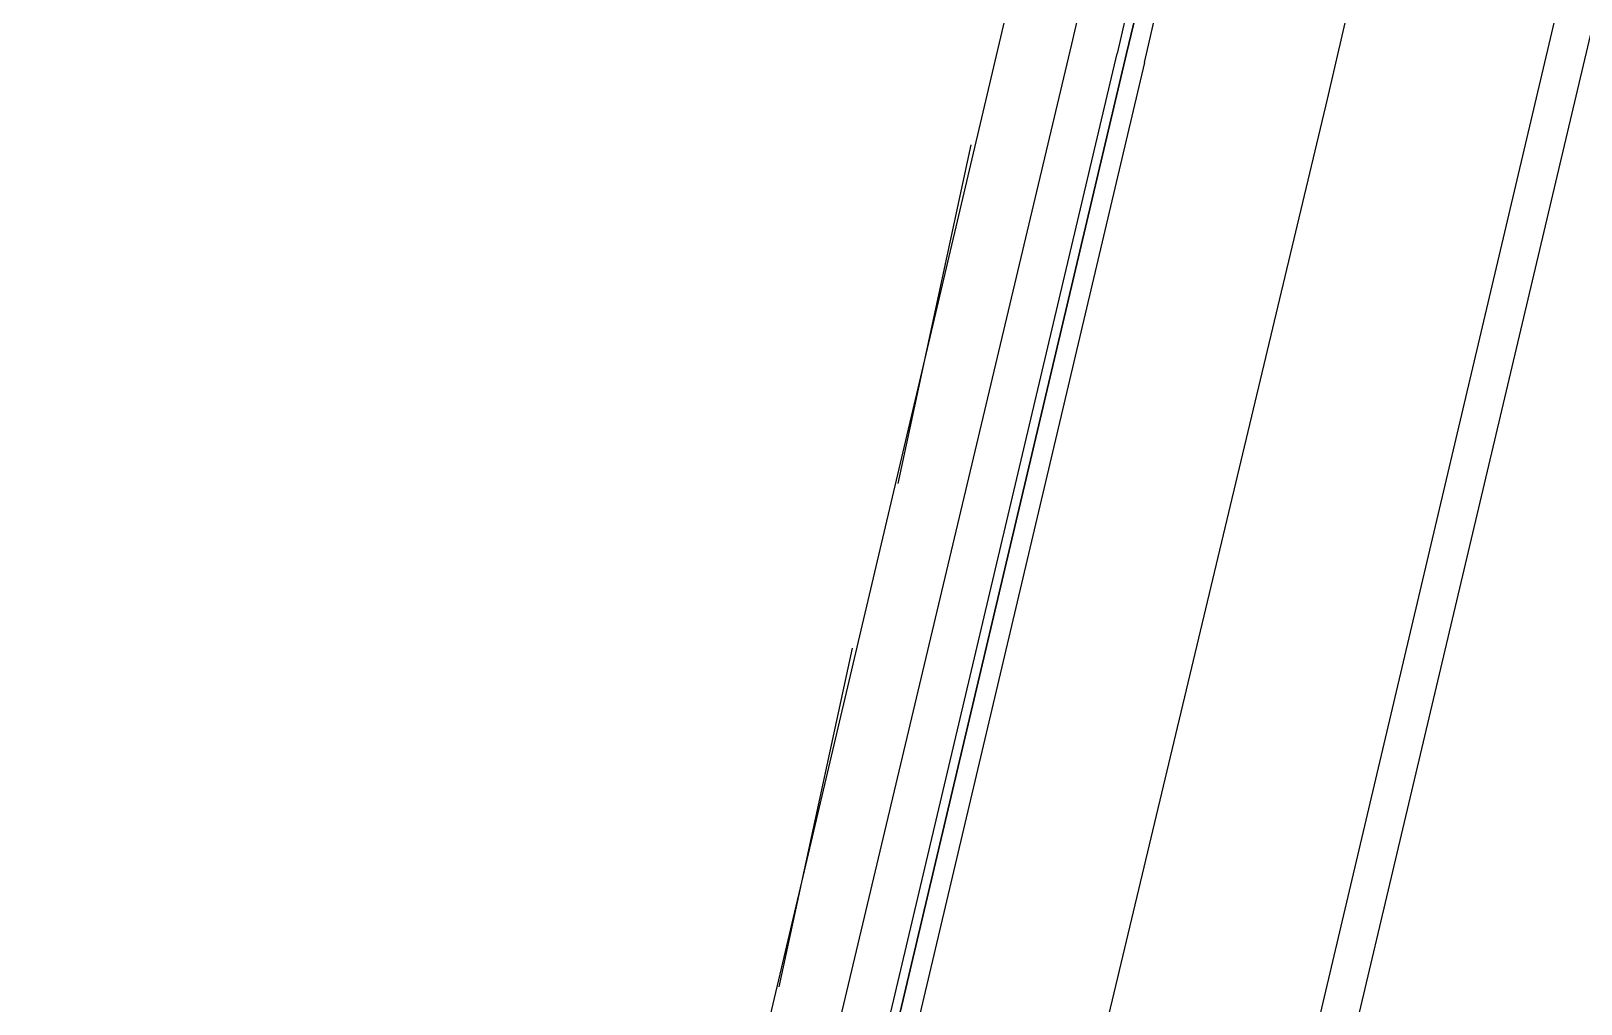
# Model space of a CAD drawing. Header units: feet. Extents: x -84 to 198, y -22 to 181.
# Drawn here: x 118.99 to 121.249, y 130.846 to 132.264 of the extents above; entities that cross this region are included whole.
import ezdxf

# ---------------------------------------------------------------- set-up
doc = ezdxf.new("R2010")
doc.units = ezdxf.units.FT
doc.layers.add('A-LINEA', color=7, linetype='CONTINUOUS')

msp = doc.modelspace()

# ---------------------------------------------------------------- linework, layer by layer
at = {"layer": 'A-LINEA'}
for p, q in [((119.9867, 130.4844), (121.56, 137.1644)), ((120.7467, 130.3111), (122.32, 136.9778)), ((120.5067, 132.2444), (120.12, 130.6178)), ((120.36, 132.0978), (120.2533, 131.6044)), ((120.1867, 131.3644), (120.08, 130.8711))]:
    msp.add_line(p, q, dxfattribs=at)
for points in [[(110.4133, 148.3911), (124.3067, 145.1111), (120.72, 129.9644)], [(124.3067, 145.1111), (120.72, 129.9644), (124.28, 129.1244), (124.16, 128.6311), (133.8267, 126.3511), (130.9867, 114.3778), (130.3867, 111.8711), (130.04, 110.4178), (135.96, 109.0178)], [(120.6133, 132.2178), (120.96, 133.7244), (120.9467, 133.7244), (120.5867, 132.2311), (120.9467, 133.7244), (120.9333, 133.7378), (120.92, 133.7378), (120.5733, 132.2311)], [(120.88, 133.6844), (120.8667, 133.6711), (120.84, 133.6844), (120.5067, 132.2444)], [(120.4533, 130.3778), (120.88, 132.1644), (121.2133, 133.6044)], [(120.6133, 132.2178), (120.2133, 130.5244), (120.2, 130.5244), (120.1867, 130.5378), (120.5867, 132.2311), (120.1867, 130.5378), (120.1867, 130.5244), (120.1733, 130.5378), (120.5733, 132.2311)]]:
    msp.add_lwpolyline(points, dxfattribs=at)

doc.saveas('drawing.dxf')
